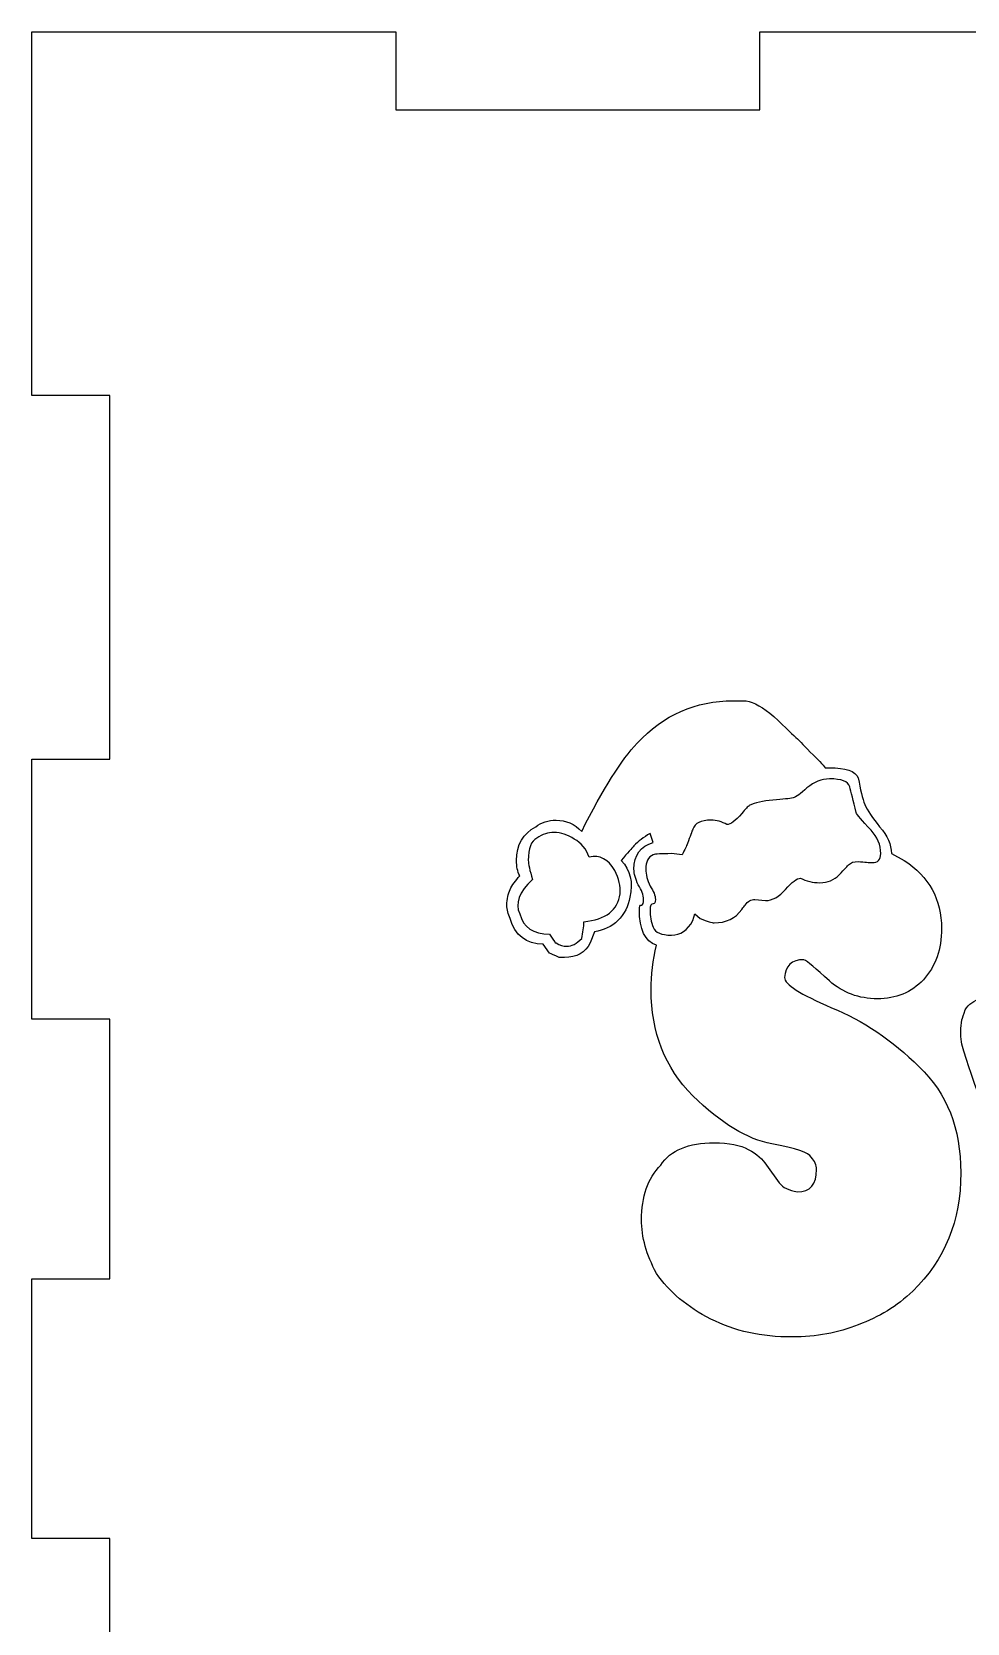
# Model space of a CAD drawing. Extents: x -175 to 628, y 17 to 881.
# Drawn here: x -175.2 to -98.7, y 422.1 to 552.3 of the extents above; entities that cross this region are included whole.
import ezdxf

# ---------------------------------------------------------------- set-up
doc = ezdxf.new("R2010")
doc.units = 0
doc.layers.add('Layer_1', color=7, linetype='CONTINUOUS')

msp = doc.modelspace()

# ---------------------------------------------------------------- linework, layer by layer
at = {"layer": 'Layer_1', "color": 7}
for points in [[(-168.825943, 407.771376), (-168.825943, 429.031219), (-175.203896, 429.031219), (-175.203896, 450.291065), (-168.825943, 450.291065), (-168.825943, 471.550907), (-175.203896, 471.550907), (-175.203896, 492.810749), (-168.825943, 492.810749), (-168.825943, 522.574532), (-175.203896, 522.574532), (-175.203896, 552.338312), (-145.440116, 552.338312), (-145.440116, 545.960359), (-115.676337, 545.960359), (-115.676337, 545.960359), (-115.676337, 552.338312), (-94.416491, 552.338312)], [(-117.838936, 497.59967), (-116.790956, 497.59967)], [(-110.328403, 492.119138), (-109.979079, 492.119138)], [(-124.388822, 485.999209), (-124.650817, 486.729947)], [(-122.030861, 484.994444), (-122.904181, 485.085787)], [(-104.913833, 485.085787), (-103.865854, 484.537734)], [(-116.092301, 481.340756), (-115.218983, 481.249412)], [(-121.157543, 479.605252), (-120.982881, 480.153305), (-120.546221, 479.787936)], [(-129.192069, 478.69183), (-129.541396, 477.778408)], [(-132.860004, 476.95633), (-133.383994, 477.687067)], [(-115.131651, 459.601305), (-114.083671, 458.13983)]]:
    msp.add_lwpolyline(points, dxfattribs=at)
for points in [[(-125.698796, 494.128667), (-123.544613, 496.44267), (-120.924661, 497.59967), (-117.838936, 497.59967)], [(-116.790956, 497.59967), (-116.150522, 497.477883), (-115.393648, 497.051618), (-114.520328, 496.32088)], [(-114.520328, 496.32088), (-113.53057, 495.346564), (-112.890138, 494.737614), (-112.599032, 494.494036)], [(-130.240049, 486.912632), (-128.493414, 490.383635), (-126.979662, 492.788982), (-125.698796, 494.128667)], [(-112.599032, 494.494036), (-112.540811, 494.433142), (-112.191483, 494.067773), (-111.551048, 493.397929)], [(-111.551048, 493.397929), (-110.910617, 492.788982), (-110.503069, 492.362717), (-110.328403, 492.119138)], [(-109.979079, 491.205716), (-110.61951, 491.205716), (-111.230833, 490.962135), (-111.813043, 490.474979)], [(-109.979079, 492.119138), (-108.639989, 492.119138), (-107.854004, 491.84511), (-107.621119, 491.297057)], [(-108.319774, 490.56632), (-108.436215, 490.992585), (-108.989317, 491.205716), (-109.979079, 491.205716)], [(-107.621119, 491.297057), (-107.446456, 490.322741), (-107.271791, 489.592004), (-107.097128, 489.104844)], [(-112.948359, 489.652898), (-113.239463, 489.592004), (-113.792564, 489.531107), (-114.607661, 489.470213)], [(-111.813043, 490.474979), (-112.337036, 489.987819), (-112.715473, 489.713794), (-112.948359, 489.652898)], [(-107.795783, 488.46545), (-108.028666, 489.439766), (-108.203332, 490.140057), (-108.319774, 490.56632)], [(-117.140284, 488.374106), (-117.664273, 487.76516), (-118.071822, 487.460684), (-118.362929, 487.460684)], [(-116.528961, 489.013503), (-116.645403, 488.952607), (-116.849177, 488.739476), (-117.140284, 488.374106)], [(-114.607661, 489.470213), (-115.422757, 489.409319), (-116.063192, 489.257081), (-116.528961, 489.013503)], [(-106.573138, 487.003972), (-107.330015, 487.795607), (-107.737563, 488.282766), (-107.795783, 488.46545)], [(-107.097128, 489.104844), (-106.864245, 488.617685), (-106.456697, 488.008738), (-105.874483, 487.278)], [(-135.567289, 484.537734), (-135.567289, 485.816525), (-135.043297, 486.729947), (-133.995317, 487.278)], [(-133.995317, 487.278), (-133.529548, 487.643369), (-132.976446, 487.826054), (-132.336011, 487.826054)], [(-132.336011, 487.826054), (-131.520915, 487.826054), (-130.822262, 487.521578), (-130.240049, 486.912632)], [(-121.157543, 487.095316), (-121.215767, 486.912632), (-121.361317, 486.516815), (-121.594204, 485.907866)], [(-119.672903, 487.826054), (-120.488, 487.826054), (-120.982881, 487.582475), (-121.157543, 487.095316)], [(-118.362929, 487.460684), (-118.770477, 487.704263), (-119.207134, 487.826054), (-119.672903, 487.826054)], [(-105.874483, 487.278), (-105.234052, 486.547262), (-104.913833, 485.816525), (-104.913833, 485.085787)], [(-133.907984, 486.364578), (-134.373753, 486.121), (-134.606639, 485.51205), (-134.606639, 484.537734)], [(-132.510676, 486.821288), (-132.976446, 486.821288), (-133.442215, 486.669053), (-133.907984, 486.364578)], [(-130.851371, 486.273234), (-131.375361, 486.638603), (-131.928463, 486.821288), (-132.510676, 486.821288)], [(-129.628726, 484.811759), (-129.861612, 485.481603), (-130.26916, 485.968763), (-130.851371, 486.273234)], [(-124.650817, 486.729947), (-125.174807, 486.425472), (-125.611466, 486.09055), (-125.960791, 485.725181)], [(-125.960791, 483.806996), (-125.960791, 484.963997), (-125.436801, 485.694734), (-124.388822, 485.999209)], [(-121.594204, 485.907866), (-121.652425, 485.725181), (-121.797978, 485.420709), (-122.030861, 484.994444)], [(-105.78715, 485.085787), (-105.78715, 485.816525), (-106.049149, 486.455919), (-106.573138, 487.003972)], [(-135.305291, 483.258943), (-135.479956, 483.624312), (-135.567289, 484.050575), (-135.567289, 484.537734)], [(-134.606639, 484.537734), (-134.606639, 484.233259), (-134.490195, 483.715652), (-134.257312, 482.984915)], [(-127.532764, 483.715652), (-128.056753, 484.629074), (-128.755408, 484.994444), (-129.628726, 484.811759)], [(-125.960791, 485.725181), (-126.135457, 485.542497), (-126.484784, 485.146681), (-127.008774, 484.537734)], [(-127.008774, 484.537734), (-126.251898, 483.746099), (-126.019015, 482.741337), (-126.310119, 481.52344)], [(-124.388822, 484.994444), (-124.79637, 484.811759), (-125.000144, 484.415943), (-125.000144, 483.806996)], [(-122.904181, 485.085787), (-123.719278, 485.085787), (-124.214156, 485.055341), (-124.388822, 484.994444)], [(-108.407106, 484.172365), (-108.232441, 484.35505), (-107.970446, 484.44639), (-107.621119, 484.44639)], [(-107.621119, 484.44639), (-107.097128, 484.385496), (-106.718692, 484.35505), (-106.485806, 484.35505)], [(-106.485806, 484.35505), (-106.020037, 484.35505), (-105.78715, 484.598628), (-105.78715, 485.085787)], [(-103.865854, 484.537734), (-101.828112, 483.198047), (-100.809241, 481.340756), (-100.809241, 478.965858)], [(-136.091279, 482.162834), (-135.916614, 482.528205), (-135.654619, 482.893574), (-135.305291, 483.258943)], [(-127.096106, 481.797465), (-127.037886, 482.406415), (-127.183436, 483.045809), (-127.532764, 483.715652)], [(-125.611466, 482.528205), (-125.844349, 483.015362), (-125.960791, 483.441627), (-125.960791, 483.806996)], [(-125.000144, 483.806996), (-125.000144, 483.380731), (-124.883699, 482.924021), (-124.650817, 482.436862)], [(-110.765063, 482.71089), (-110.124629, 482.71089), (-109.600639, 482.924021), (-109.193091, 483.350284)], [(-109.193091, 483.350284), (-108.727322, 483.837443), (-108.465327, 484.111469), (-108.407106, 484.172365)], [(-136.353274, 480.884043), (-136.353274, 481.371203), (-136.265941, 481.797465), (-136.091279, 482.162834)], [(-134.257312, 482.984915), (-135.363515, 481.949702), (-135.71284, 481.005833), (-135.305291, 480.153305)], [(-125.174807, 481.340756), (-125.174807, 481.706124), (-125.32036, 482.10194), (-125.611466, 482.528205)], [(-124.650817, 482.436862), (-124.35971, 482.010599), (-124.214156, 481.64523), (-124.214156, 481.340756)], [(-115.218983, 481.249412), (-114.636773, 481.249412), (-114.083671, 481.553887), (-113.559681, 482.162834)], [(-113.559681, 482.162834), (-113.035688, 482.771783), (-112.628141, 483.076259), (-112.337036, 483.076259)], [(-112.337036, 483.076259), (-111.871267, 482.832677), (-111.347274, 482.71089), (-110.765063, 482.71089)], [(-136.091279, 479.787936), (-136.265941, 480.153305), (-136.353274, 480.518674), (-136.353274, 480.884043)], [(-130.065386, 479.513912), (-128.260528, 479.696596), (-127.270769, 480.457781), (-127.096106, 481.797465)], [(-126.310119, 481.52344), (-126.426563, 480.792702), (-126.746779, 480.153305), (-127.270769, 479.605252)], [(-125.524134, 480.518674), (-125.524134, 480.762255), (-125.465913, 480.884043), (-125.349469, 480.884043)], [(-125.349469, 480.884043), (-125.233027, 480.884043), (-125.174807, 481.03628), (-125.174807, 481.340756)], [(-124.388822, 480.975386), (-124.563484, 480.975386), (-124.650817, 480.823149), (-124.650817, 480.518674)], [(-124.214156, 481.340756), (-124.214156, 481.097177), (-124.272377, 480.975386), (-124.388822, 480.975386)], [(-117.140284, 480.518674), (-117.02384, 480.701359), (-116.936509, 480.823149), (-116.878288, 480.884043)], [(-116.878288, 480.884043), (-116.645403, 481.188518), (-116.383408, 481.340756), (-116.092301, 481.340756)], [(-133.383994, 477.687067), (-134.781302, 477.687067), (-135.683731, 478.387355), (-136.091279, 479.787936)], [(-135.305291, 480.153305), (-135.014188, 479.057199), (-134.199091, 478.509146), (-132.860004, 478.509146)], [(-130.240049, 478.143777), (-130.123607, 478.630936), (-130.065386, 479.087646), (-130.065386, 479.513912)], [(-127.270769, 479.605252), (-127.794759, 479.118095), (-128.435193, 478.813621), (-129.192069, 478.69183)], [(-124.126826, 477.595724), (-125.058364, 477.900199), (-125.524134, 478.874514), (-125.524134, 480.518674)], [(-124.650817, 480.518674), (-124.650817, 479.970621), (-124.563484, 479.483465), (-124.388822, 479.057199)], [(-122.904181, 478.417805), (-122.147306, 478.417805), (-121.565092, 478.813621), (-121.157543, 479.605252)], [(-120.546221, 479.787936), (-119.964011, 479.544358), (-119.585574, 479.422568), (-119.410909, 479.422568)], [(-119.410909, 479.422568), (-118.42115, 479.422568), (-117.664273, 479.787936), (-117.140284, 480.518674)], [(-132.860004, 478.509146), (-132.74356, 478.265567), (-132.598006, 478.052436), (-132.423344, 477.869752)], [(-131.462694, 477.504383), (-131.055146, 477.504383), (-130.647597, 477.717514), (-130.240049, 478.143777)], [(-124.388822, 479.057199), (-124.214156, 478.630936), (-123.719278, 478.417805), (-122.904181, 478.417805)], [(-100.809241, 478.965858), (-100.809241, 477.260801), (-101.304122, 475.860221), (-102.293881, 474.764114)], [(-132.074017, 476.590958), (-132.481564, 476.773645), (-132.74356, 476.895433), (-132.860004, 476.95633)], [(-132.423344, 477.869752), (-132.423344, 477.808855), (-132.394232, 477.778408), (-132.336011, 477.778408)], [(-132.336011, 477.778408), (-132.044908, 477.595724), (-131.7538, 477.504383), (-131.462694, 477.504383)], [(-129.541396, 477.778408), (-129.948945, 476.986776), (-130.647597, 476.590958), (-131.637359, 476.590958)], [(-124.563484, 473.942036), (-124.563484, 475.159932), (-124.41793, 476.377826), (-124.126826, 477.595724)], [(-131.637359, 476.590958), (-131.812021, 476.590958), (-131.957575, 476.590958), (-132.074017, 476.590958)], [(-112.075041, 476.408273), (-113.0648, 476.408273), (-113.58879, 475.921117), (-113.647011, 474.946798)], [(-109.979079, 474.672773), (-111.08528, 475.707986), (-111.783934, 476.286486), (-112.075041, 476.408273)], [(-113.647011, 474.946798), (-113.647011, 474.398745), (-112.366145, 473.576666), (-109.804414, 472.48056)], [(-106.049149, 473.211298), (-107.562898, 473.211298), (-108.872876, 473.698454), (-109.979079, 474.672773)], [(-102.293881, 474.764114), (-103.28364, 473.728904), (-104.535397, 473.211298), (-106.049149, 473.211298)], [(-121.157543, 465.264521), (-123.428171, 467.578525), (-124.563484, 470.471029), (-124.563484, 473.942036)], [(-98.89067, 472.297876), (-98.599564, 472.785032), (-98.162906, 473.089507), (-97.580693, 473.211298)], [(-109.804414, 472.48056), (-107.242682, 471.445347), (-104.855612, 469.831634), (-102.643208, 467.639422)], [(-99.239998, 470.562372), (-99.239998, 470.866847), (-99.210887, 471.17132), (-99.152665, 471.475794)], [(-99.152665, 471.475794), (-99.094444, 471.658479), (-99.007112, 471.932507), (-98.89067, 472.297876)], [(-98.978003, 468.918212), (-99.152665, 469.405372), (-99.239998, 469.953425), (-99.239998, 470.562372)], [(-97.755358, 465.355865), (-97.988241, 465.843025), (-98.39579, 467.030472), (-98.978003, 468.918212)], [(-102.643208, 467.639422), (-100.372581, 465.508103), (-99.237268, 462.615599), (-99.237268, 458.961908)], [(-114.694994, 461.336808), (-116.674515, 461.702177), (-118.828698, 463.011415), (-121.157543, 465.264521)], [(-123.777499, 459.601305), (-122.962402, 460.819202), (-121.506872, 461.428149), (-119.410909, 461.428149)], [(-119.410909, 461.428149), (-118.188263, 461.428149), (-117.256725, 461.245465), (-116.616291, 460.880096)], [(-111.463719, 460.240702), (-111.638381, 460.60607), (-112.715473, 460.97144), (-114.694994, 461.336808)], [(-116.616291, 460.880096), (-115.917639, 460.514727), (-115.422757, 460.088465), (-115.131651, 459.601305)], [(-111.027059, 459.235936), (-111.027059, 459.601305), (-111.172612, 459.936227), (-111.463719, 460.240702)], [(-125.349469, 455.125535), (-125.349469, 457.013276), (-124.825479, 458.505199), (-123.777499, 459.601305)], [(-112.599032, 457.409092), (-111.551048, 457.409092), (-111.027059, 458.018039), (-111.027059, 459.235936)], [(-99.237268, 458.961908), (-99.237268, 455.064641), (-100.547246, 451.837216), (-103.167199, 449.279634)], [(-114.083671, 458.13983), (-113.792564, 457.774461), (-113.297684, 457.53088), (-112.599032, 457.409092)], [(-124.126826, 450.74111), (-124.94192, 452.263479), (-125.349469, 453.724954), (-125.349469, 455.125535)], [(-119.672903, 446.996078), (-121.594204, 447.970394), (-123.078844, 449.218738), (-124.126826, 450.74111)], [(-103.167199, 449.279634), (-104.448064, 448.061738), (-105.932704, 447.148316), (-107.621119, 446.539365)], [(-113.035688, 445.534603), (-115.539199, 445.534603), (-117.751606, 446.021759), (-119.672903, 446.996078)], [(-107.621119, 446.539365), (-109.251312, 445.869524), (-111.056171, 445.534603), (-113.035688, 445.534603)]]:
    msp.add_open_spline(points, degree=3, dxfattribs=at)

doc.saveas('drawing.dxf')
